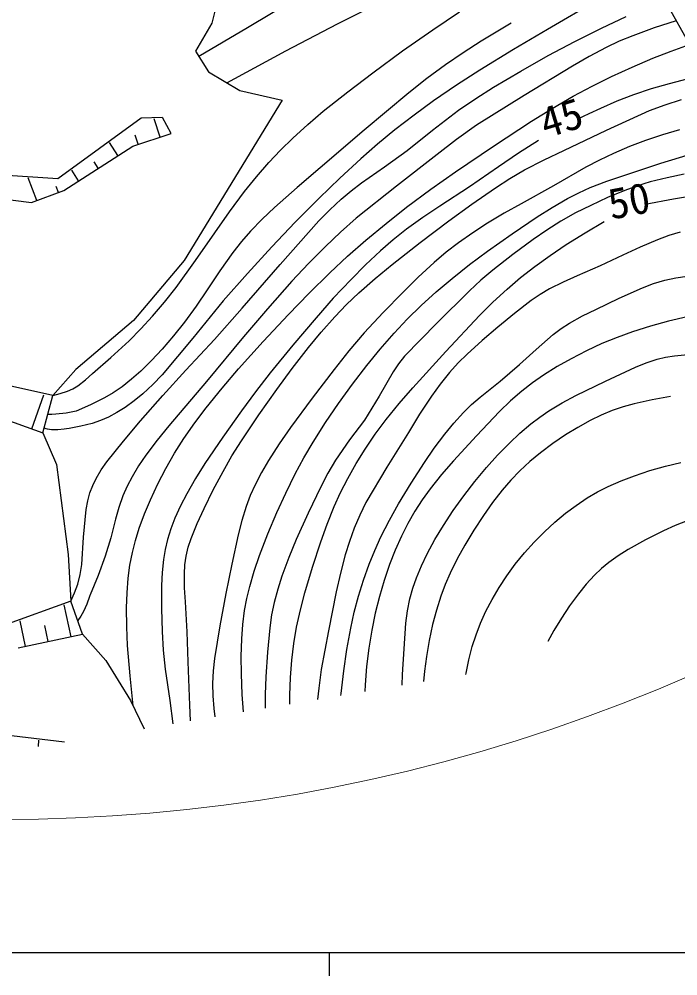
# Model space of a CAD drawing. Units: millimetres, scale not verified. Extents: x 40000 to 680000, y 20000 to 380000.
# Drawn here: x 154692 to 182956, y 204000 to 245048 of the extents above; entities that cross this region are included whole.
import ezdxf
from ezdxf.enums import TextEntityAlignment as Align

# ---------------------------------------------------------------- set-up
doc = ezdxf.new("R2010")
doc.units = ezdxf.units.MM
doc.header["$LTSCALE"] = 1000
for name, color, linetype, lineweight in [('M-BGD', 7, 'Continuous', 25), ('M-STR-HTXT', 7, 'Continuous', 13), ('M-TTL-BAND', 7, 'Continuous', 25)]:
    doc.layers.add(name, color=color, linetype=linetype, lineweight=lineweight)
doc.styles.add('ＭＳ ゴシック', font='')
doc.styles.get('ＭＳ ゴシック').set_extended_font_data('MS Gothic')

msp = doc.modelspace()

# ---------------------------------------------------------------- linework, layer by layer
at = {"layer": 'M-BGD'}
for p, q in [((164484, 244684), (166624, 245971)), ((170564, 245955), (168335, 244829)), ((182384, 245885), (183569, 243756)), ((163189, 245793), (162958, 244868)), ((179525, 245857), (177365, 244602)), ((172444, 244594), (173591, 245363)), ((179675, 244664), (180731, 245165)), ((162958, 244868), (162266, 243674)), ((162401, 243455), (164484, 244684)), ((168335, 244829), (166128, 243671)), ((175809, 244877), (175161, 244490)), ((178529, 244086), (179675, 244664)), ((181942, 244670), (181021, 244338)), ((182889, 244978), (181942, 244670)), ((171145, 243681), (172444, 244594)), ((175161, 244490), (174517, 244098)), ((177365, 244602), (175906, 243742)), ((181021, 244338), (180442, 244097)), ((174517, 244098), (173746, 243607)), ((177397, 243481), (178529, 244086)), ((179874, 243829), (179151, 243446)), ((180442, 244097), (179874, 243829)), ((182670, 243674), (183460, 243966)), ((162266, 243674), (162813, 242791)), ((166128, 243671), (163930, 242487)), ((169868, 242746), (171145, 243681)), ((173746, 243607), (172992, 243090)), ((175906, 243742), (174459, 242854)), ((176213, 242813), (177397, 243481)), ((179151, 243446), (178437, 243033)), ((181888, 243370), (182670, 243674)), ((172992, 243090), (172190, 242500)), ((178437, 243033), (176361, 241777)), ((180988, 242993), (181888, 243370)), ((162813, 242791), (164166, 241986)), ((168796, 241932), (169868, 242746)), ((174459, 242854), (173460, 242208)), ((175049, 242122), (176213, 242813)), ((180101, 242588), (180988, 242993)), ((182592, 242290), (183972, 242654)), ((163745, 242387), (163612, 242315)), ((163930, 242487), (163745, 242387)), ((172190, 242500), (171410, 241890)), ((173460, 242208), (172477, 241537)), ((179276, 242179), (180101, 242588)), ((181824, 242066), (182592, 242290)), ((164166, 241986), (165979, 241567)), ((167744, 241096), (168796, 241932)), ((171410, 241890), (169502, 240279)), ((174287, 241644), (175049, 242122)), ((176361, 241777), (174309, 240501)), ((178466, 241744), (179276, 242179)), ((180357, 241539), (181063, 241813)), ((181063, 241813), (181824, 242066)), ((165979, 241567), (161772, 234688)), ((172477, 241537), (171635, 240927)), ((173543, 241142), (174287, 241644)), ((177564, 241220), (178466, 241744)), ((179656, 241235), (180357, 241539)), ((181732, 241121), (182415, 241371)), ((182415, 241371), (183114, 241595)), ((167075, 240530), (167744, 241096)), ((172429, 240288), (173543, 241142)), ((176682, 240672), (177564, 241220)), ((178659, 240772), (179157, 241006)), ((179157, 241006), (179656, 241235)), ((179894, 240280), (181732, 241121)), ((159935, 240800), (156351, 238196)), ((160834, 240825), (159935, 240800)), ((160745, 239990), (160489, 240768)), ((161219, 240147), (160841, 240830)), ((171635, 240927), (170810, 240293)), ((175040, 239593), (176682, 240672)), ((159570, 239603), (161219, 240147)), ((166431, 239947), (167075, 240530)), ((169502, 240279), (167603, 238665)), ((170810, 240293), (170072, 239688)), ((171337, 239412), (172429, 240288)), ((174309, 240501), (173460, 239887)), ((178066, 239410), (179894, 240280)), ((183022, 240301), (182294, 240087)), ((158928, 239191), (158571, 239748)), ((159795, 239678), (159667, 240066)), ((165909, 239433), (166431, 239947)), ((173460, 239887), (172624, 239244)), ((176982, 239838), (176116, 239291)), ((181568, 239843), (180876, 239580)), ((182294, 240087), (181568, 239843)), ((156604, 237700), (159570, 239603)), ((165407, 238899), (165909, 239433)), ((170072, 239688), (169353, 239060)), ((170367, 238705), (171337, 239412)), ((173417, 238491), (175040, 239593)), ((177213, 239005), (178066, 239410)), ((180876, 239580), (180191, 239288)), ((182230, 238865), (183832, 239359)), ((158087, 238652), (157908, 238930)), ((169353, 239060), (168451, 238224)), ((172624, 239244), (170879, 237887)), ((176116, 239291), (175263, 238717)), ((176380, 238577), (177213, 239005)), ((179596, 239004), (179010, 238691)), ((180191, 239288), (179596, 239004)), ((156351, 238196), (151012, 238558)), ((157245, 238112), (156951, 238570)), ((164876, 238284), (165407, 238899)), ((167603, 238665), (166616, 237829)), ((169380, 238023), (170367, 238705)), ((172357, 237748), (173417, 238491)), ((175263, 238717), (174011, 237858)), ((175746, 238208), (176380, 238577)), ((179010, 238691), (177626, 237893)), ((180636, 238342), (182230, 238865)), ((155445, 237267), (155083, 238236)), ((164366, 237648), (164876, 238284)), ((168451, 238224), (167565, 237363)), ((175132, 237815), (175746, 238208)), ((179195, 237821), (179907, 238095)), ((179907, 238095), (180636, 238342)), ((182492, 238246), (181771, 238070)), ((183221, 238393), (182492, 238246)), ((150751, 237724), (155226, 237186)), ((155226, 237186), (156604, 237700)), ((156381, 237617), (156286, 237872)), ((166616, 237829), (165647, 236969)), ((168506, 237329), (168934, 237688)), ((168934, 237688), (169380, 238023)), ((170879, 237887), (169151, 236504)), ((171319, 236985), (172357, 237748)), ((174011, 237858), (172742, 237023)), ((174120, 237115), (175132, 237815)), ((177626, 237893), (176226, 237121)), ((178705, 237602), (179195, 237821)), ((180675, 237700), (179942, 237394)), ((181218, 237899), (180675, 237700)), ((181771, 238070), (181218, 237899)), ((163714, 236774), (164366, 237648)), ((167565, 237363), (166542, 236330)), ((168018, 236873), (168506, 237329)), ((177565, 236971), (178227, 237355)), ((178227, 237355), (178705, 237602)), ((179942, 237394), (179216, 237058)), ((181554, 237112), (182763, 237337)), ((182763, 237337), (183977, 237533)), ((165647, 236969), (165123, 236472)), ((167550, 236393), (168018, 236873)), ((170433, 236285), (171319, 236985)), ((172742, 237023), (172019, 236543)), ((173129, 236392), (174120, 237115)), ((176226, 237121), (175499, 236722)), ((176918, 236560), (177565, 236971)), ((179216, 237058), (178569, 236732)), ((163085, 235882), (163714, 236774)), ((165123, 236472), (164622, 235955)), ((169151, 236504), (168481, 235911)), ((172019, 236543), (171308, 236035)), ((175499, 236722), (174781, 236294)), ((175845, 235840), (176918, 236560)), ((178569, 236732), (177933, 236376)), ((166542, 236330), (165541, 235276)), ((165895, 234524), (167550, 236393)), ((169567, 235562), (170433, 236285)), ((171308, 236035), (170743, 235584)), ((171900, 235467), (173129, 236392)), ((174781, 236294), (174152, 235886)), ((177933, 236376), (177333, 235999)), ((178977, 235876), (179798, 236360)), ((162265, 234698), (163085, 235882)), ((164622, 235955), (164228, 235504)), ((168481, 235911), (167831, 235296)), ((174152, 235886), (173540, 235452)), ((174792, 235098), (175845, 235840)), ((177333, 235999), (176750, 235596)), ((178166, 235374), (178977, 235876)), ((182564, 235759), (182082, 235584)), ((183052, 235904), (182564, 235759)), ((164228, 235504), (163858, 235034)), ((165541, 235276), (164488, 234129)), ((167831, 235296), (167106, 234566)), ((168782, 234873), (169567, 235562)), ((170743, 235584), (170192, 235106)), ((170692, 234520), (171900, 235467)), ((173540, 235452), (173010, 235043)), ((176750, 235596), (175874, 234947)), ((177479, 234914), (178166, 235374)), ((181334, 235268), (180591, 234922)), ((182082, 235584), (181334, 235268)), ((163858, 235034), (163299, 234244)), ((168017, 234163), (168782, 234873)), ((170192, 235106), (169553, 234508)), ((173010, 235043), (172500, 234610)), ((174020, 234521), (174792, 235098)), ((175874, 234947), (175013, 234271)), ((176815, 234433), (177479, 234914)), ((180591, 234922), (179621, 234464)), ((161772, 234688), (159600, 232118)), ((161425, 233538), (162265, 234698)), ((164268, 232643), (165895, 234524)), ((167106, 234566), (166398, 233811)), ((169553, 234508), (168932, 233884)), ((169972, 233924), (170692, 234520)), ((172500, 234610), (171820, 233977)), ((173265, 233920), (174020, 234521)), ((176208, 233958), (176815, 234433)), ((179621, 234464), (178638, 234034)), ((163299, 234244), (162763, 233433)), ((164488, 234129), (163453, 232959)), ((167120, 233281), (168017, 234163)), ((171820, 233977), (171156, 233318)), ((175013, 234271), (174505, 233844)), ((178638, 234034), (178035, 233767)), ((182865, 233952), (183350, 234026)), ((166398, 233811), (165348, 232625)), ((168932, 233884), (168171, 233070)), ((169271, 233306), (169972, 233924)), ((172590, 233349), (173265, 233920)), ((174505, 233844), (174013, 233392)), ((175626, 233463), (176208, 233958)), ((178035, 233767), (177443, 233472)), ((181442, 233526), (181912, 233703)), ((181912, 233703), (182391, 233850)), ((182391, 233850), (182865, 233952)), ((160931, 232910), (161425, 233538)), ((162763, 233433), (162288, 232732)), ((166244, 232378), (167120, 233281)), ((168745, 232802), (169271, 233306)), ((171156, 233318), (170318, 232466)), ((171938, 232759), (172590, 233349)), ((174013, 233392), (172612, 232000)), ((175021, 232904), (175626, 233463)), ((177047, 233237), (176665, 232976)), ((177443, 233472), (177047, 233237)), ((180435, 233075), (181442, 233526)), ((160414, 232299), (160931, 232910)), ((163453, 232959), (162152, 231359)), ((168171, 233070), (167433, 232236)), ((168239, 232277), (168745, 232802)), ((171348, 232176), (171938, 232759)), ((174441, 232327), (175021, 232904)), ((176665, 232976), (175943, 232417)), ((179437, 232595), (180435, 233075)), ((162288, 232732), (161789, 232051)), ((163068, 231305), (164268, 232643)), ((165348, 232625), (164320, 231419)), ((165167, 231221), (166244, 232378)), ((170318, 232466), (169500, 231591)), ((175943, 232417), (175232, 231828)), ((178865, 232313), (179437, 232595)), ((159600, 232118), (157123, 230010)), ((159920, 231762), (160414, 232299)), ((161789, 232051), (161318, 231456)), ((167433, 232236), (166439, 231062)), ((167657, 231623), (168239, 232277)), ((170783, 231576), (171348, 232176)), ((172612, 232000), (171231, 230585)), ((173002, 230791), (174441, 232327)), ((177950, 231772), (178312, 232007)), ((178312, 232007), (178865, 232313)), ((182553, 232089), (181778, 231877)), ((183351, 232272), (182553, 232089)), ((159408, 231249), (159920, 231762)), ((167101, 230954), (167657, 231623)), ((169500, 231591), (168844, 230813)), ((170186, 230895), (170783, 231576)), ((175232, 231828), (174561, 231265)), ((176877, 230881), (177609, 231515)), ((177609, 231515), (177950, 231772)), ((181013, 231636), (180351, 231395)), ((181778, 231877), (181013, 231636)), ((158631, 230537), (159408, 231249)), ((161318, 231456), (160826, 230882)), ((162152, 231359), (160831, 229783)), ((161845, 229985), (163068, 231305)), ((164320, 231419), (162728, 229504)), ((164111, 230043), (165167, 231221)), ((174561, 231265), (173909, 230679)), ((179700, 231125), (179033, 230817)), ((180351, 231395), (179700, 231125)), ((160826, 230882), (160378, 230401)), ((166439, 231062), (165464, 229866)), ((166412, 230065), (167101, 230954)), ((168844, 230813), (168207, 230012)), ((169611, 230194), (170186, 230895)), ((171584, 229234), (173002, 230791)), ((176165, 230225), (176877, 230881)), ((179033, 230817), (178375, 230480)), ((157837, 229851), (158631, 230537)), ((160378, 230401), (159911, 229943)), ((171231, 230585), (170975, 230262)), ((173526, 230295), (173163, 229888)), ((173909, 230679), (173526, 230295)), ((178375, 230480), (177773, 230139)), ((181134, 230121), (181594, 230302)), ((181594, 230302), (182065, 230455)), ((182065, 230455), (182430, 230545)), ((182430, 230545), (182805, 230605)), ((182805, 230605), (183383, 230660)), ((157123, 230010), (156138, 228895)), ((159911, 229943), (159519, 229598)), ((160862, 228907), (161845, 229985)), ((163405, 229219), (164111, 230043)), ((165747, 229159), (166412, 230065)), ((168207, 230012), (167260, 228780)), ((168991, 229388), (169611, 230194)), ((170741, 229917), (170136, 228875)), ((170975, 230262), (170741, 229917)), ((173163, 229888), (172761, 229390)), ((175327, 229515), (176165, 230225)), ((177773, 230139), (177187, 229773)), ((179851, 229521), (181134, 230121)), ((156138, 228895), (152763, 229661)), ((157214, 229319), (157534, 229573)), ((157534, 229573), (157837, 229851)), ((159519, 229598), (159109, 229277)), ((160831, 229783), (160432, 229373)), ((162728, 229504), (161115, 227598)), ((165464, 229866), (164839, 229062)), ((174473, 228831), (175327, 229515)), ((177187, 229773), (176715, 229446)), ((178584, 228896), (179851, 229521)), ((156460, 228979), (156773, 229083)), ((156773, 229083), (157001, 229188)), ((157001, 229188), (157214, 229319)), ((159109, 229277), (158734, 229021)), ((160432, 229373), (160006, 228978)), ((162723, 228376), (163405, 229219)), ((164839, 229062), (164238, 228241)), ((164976, 228065), (165747, 229159)), ((168395, 228564), (168991, 229388)), ((170998, 228559), (171584, 229234)), ((172761, 229390), (172379, 228870)), ((176257, 229092), (175775, 228668)), ((176715, 229446), (176257, 229092)), ((151891, 228651), (155705, 227305)), ((155234, 227472), (155749, 228932)), ((155705, 227305), (156138, 228895)), ((156138, 228895), (156460, 228979)), ((158349, 228793), (157751, 228496)), ((158734, 229021), (158349, 228793)), ((159634, 228671), (159245, 228390)), ((160006, 228978), (159634, 228671)), ((159903, 227809), (160862, 228907)), ((167260, 228780), (166335, 227526)), ((170136, 228875), (169505, 227849)), ((172379, 228870), (171876, 228100)), ((174101, 228507), (174473, 228831)), ((175775, 228668), (175309, 228218)), ((177994, 228580), (178584, 228896)), ((181858, 228715), (181082, 228548)), ((182643, 228853), (181858, 228715)), ((157751, 228496), (157142, 228226)), ((159245, 228390), (158891, 228168)), ((162229, 227722), (162723, 228376)), ((164238, 228241), (163437, 227117)), ((167837, 227739), (168395, 228564)), ((170434, 227864), (170998, 228559)), ((173755, 228164), (174101, 228507)), ((177030, 227976), (177426, 228241)), ((177426, 228241), (177994, 228580)), ((180141, 228257), (179662, 228057)), ((180607, 228417), (180141, 228257)), ((181082, 228548), (180607, 228417)), ((156091, 228089), (155917, 228083)), ((156260, 228098), (156091, 228089)), ((156705, 228147), (156260, 228098)), ((157142, 228226), (156705, 228147)), ((158182, 227826), (157830, 227706)), ((158525, 227974), (158182, 227826)), ((158891, 228168), (158525, 227974)), ((164234, 226959), (164976, 228065)), ((169505, 227849), (168872, 227000)), ((169973, 227239), (170434, 227864)), ((171876, 228100), (171396, 227311)), ((173345, 227716), (173755, 228164)), ((175309, 228218), (174310, 227171)), ((176651, 227686), (177030, 227976)), ((179190, 227827), (178658, 227533)), ((179662, 228057), (179190, 227827)), ((155916, 227459), (155756, 227492)), ((156077, 227434), (155916, 227459)), ((156349, 227429), (156077, 227434)), ((156622, 227455), (156349, 227429)), ((156731, 227473), (156622, 227455)), ((156835, 227491), (156731, 227473)), ((157337, 227584), (156835, 227491)), ((157830, 227706), (157337, 227584)), ((159174, 226948), (159903, 227809)), ((161115, 227598), (160614, 226981)), ((161763, 227054), (162229, 227722)), ((166335, 227526), (165851, 226830)), ((167308, 226903), (167837, 227739)), ((172957, 227246), (173345, 227716)), ((176177, 227281), (176651, 227686)), ((178658, 227533), (178137, 227209)), ((155705, 227305), (156298, 225946)), ((161365, 226420), (161763, 227054)), ((163437, 227117), (162662, 225979)), ((168872, 227000), (168262, 226132)), ((169539, 226601), (169973, 227239)), ((171396, 227311), (170472, 225819)), ((172505, 226645), (172957, 227246)), ((174310, 227171), (173329, 226099)), ((175725, 226856), (176177, 227281)), ((178137, 227209), (177590, 226836)), ((158461, 226060), (159174, 226948)), ((160614, 226981), (160132, 226338)), ((163824, 226309), (164234, 226959)), ((165851, 226830), (165392, 226117)), ((166907, 226224), (167308, 226903)), ((169152, 225980), (169539, 226601)), ((172079, 226028), (172505, 226645)), ((175223, 226345), (175725, 226856)), ((177590, 226836), (177062, 226439)), ((160132, 226338), (159821, 225880)), ((160992, 225770), (161365, 226420)), ((163441, 225645), (163824, 226309)), ((166534, 225534), (166907, 226224)), ((174748, 225817), (175223, 226345)), ((177062, 226439), (176609, 226063)), ((156298, 225946), (156792, 222076)), ((158216, 225708), (158461, 226060)), ((159821, 225880), (159536, 225408)), ((160646, 225105), (160992, 225770)), ((162662, 225979), (162261, 225341)), ((165392, 226117), (165090, 225597)), ((168262, 226132), (167936, 225567)), ((168792, 225344), (169152, 225980)), ((170472, 225819), (169573, 224312)), ((171512, 225146), (172079, 226028)), ((173329, 226099), (172817, 225508)), ((174245, 225215), (174748, 225817)), ((176609, 226063), (176172, 225661)), ((181747, 225678), (182421, 225871)), ((182421, 225871), (183080, 226028)), ((157999, 225344), (158216, 225708)), ((159536, 225408), (159329, 225009)), ((163021, 224857), (163441, 225645)), ((165090, 225597), (164815, 225065)), ((166129, 224715), (166534, 225534)), ((167936, 225567), (167635, 224986)), ((172817, 225508), (172330, 224901)), ((176172, 225661), (175788, 225262)), ((180522, 225238), (181090, 225458)), ((181090, 225458), (181747, 225678)), ((157733, 224729), (157852, 225042)), ((157852, 225042), (157999, 225344)), ((159329, 225009), (159147, 224594)), ((160326, 224425), (160646, 225105)), ((162261, 225341), (161884, 224686)), ((164815, 225065), (164612, 224611)), ((167635, 224986), (167095, 223858)), ((168484, 224744), (168792, 225344)), ((170973, 224253), (171512, 225146)), ((173769, 224599), (174245, 225215)), ((175788, 225262), (175424, 224838)), ((179511, 224761), (179970, 224993)), ((179970, 224993), (180522, 225238)), ((157637, 224376), (157733, 224729)), ((159147, 224594), (158974, 224102)), ((161884, 224686), (161618, 224168)), ((162629, 224057), (163021, 224857)), ((164612, 224611), (164435, 224141)), ((165753, 223887), (166129, 224715)), ((168203, 224131), (168484, 224744)), ((172330, 224901), (171984, 224425)), ((173318, 223967), (173769, 224599)), ((175424, 224838), (175006, 224303)), ((179071, 224504), (179511, 224761)), ((157570, 224012), (157637, 224376)), ((160071, 223820), (160326, 224425)), ((161618, 224168), (161377, 223634)), ((164435, 224141), (164246, 223536)), ((167904, 223380), (168203, 224131)), ((169573, 224312), (169309, 223769)), ((170580, 223551), (170973, 224253)), ((171984, 224425), (171663, 223933)), ((175006, 224303), (174611, 223748)), ((178135, 223845), (178592, 224185)), ((178592, 224185), (179071, 224504)), ((157461, 222826), (157570, 224012)), ((158974, 224102), (158828, 223593)), ((159844, 223205), (160071, 223820)), ((162335, 223412), (162629, 224057)), ((165367, 222963), (165753, 223887)), ((167095, 223858), (166584, 222722)), ((169309, 223769), (169073, 223213)), ((171663, 223933), (171369, 223412)), ((172894, 223320), (173318, 223967)), ((174611, 223748), (174200, 223124)), ((177672, 223462), (178135, 223845)), ((158828, 223593), (158621, 222799)), ((161377, 223634), (161205, 223185)), ((162070, 222758), (162335, 223412)), ((164246, 223536), (164086, 222921)), ((167632, 222619), (167904, 223380)), ((170216, 222841), (170580, 223551)), ((171369, 223412), (171097, 222871)), ((172533, 222717), (172894, 223320)), ((177228, 223056), (177672, 223462)), ((182841, 223327), (182334, 223093)), ((183351, 223530), (182841, 223327)), ((159682, 222685), (159844, 223205)), ((161205, 223185), (161062, 222728)), ((164086, 222921), (163812, 221668)), ((165011, 222031), (165367, 222963)), ((169073, 223213), (168862, 222641)), ((174200, 223124), (173813, 222479)), ((176789, 222613), (177228, 223056)), ((182334, 223093), (181567, 222703)), ((157383, 221654), (157461, 222826)), ((158621, 222799), (158383, 222009)), ((159551, 222163), (159682, 222685)), ((161062, 222728), (160960, 222297)), ((161950, 222388), (162070, 222758)), ((166584, 222722), (166262, 221946)), ((167277, 221530), (167632, 222619)), ((168862, 222641), (168679, 222060)), ((169947, 222257), (170216, 222841)), ((171097, 222871), (170827, 222263)), ((172201, 222105), (172533, 222717)), ((176374, 222151), (176789, 222613)), ((181567, 222703), (180818, 222289)), ((156792, 222076), (156913, 220077)), ((159449, 221618), (159551, 222163)), ((160960, 222297), (160888, 221859)), ((161859, 222012), (161950, 222388)), ((169705, 221660), (169947, 222257)), ((170827, 222263), (170585, 221643)), ((171957, 221598), (172201, 222105)), ((173813, 222479), (173486, 221888)), ((175978, 221661), (176374, 222151)), ((180818, 222289), (180395, 222025)), ((158383, 222009), (158077, 221175)), ((160888, 221859), (160832, 221307)), ((161806, 221635), (161859, 222012)), ((163812, 221668), (163567, 220409)), ((164783, 221368), (165011, 222031)), ((166262, 221946), (165966, 221154)), ((168679, 222060), (168474, 221272)), ((169463, 220977), (169705, 221660)), ((173486, 221888), (173187, 221284)), ((175611, 221157), (175978, 221661)), ((179990, 221738), (179677, 221477)), ((180395, 222025), (179990, 221738)), ((157309, 221226), (157383, 221654)), ((159376, 221068), (159449, 221618)), ((160832, 221307), (160805, 220745)), ((161782, 221253), (161806, 221635)), ((161788, 220652), (161782, 221253)), ((164585, 220702), (164783, 221368)), ((166951, 220436), (167277, 221530)), ((168474, 221272), (168297, 220471)), ((170585, 221643), (170355, 220966)), ((171743, 221082), (171957, 221598)), ((173187, 221284), (172974, 220795)), ((179677, 221477), (179380, 221190)), ((157207, 220807), (157309, 221226)), ((158077, 221175), (157742, 220352)), ((159324, 220428), (159376, 221068)), ((165966, 221154), (165785, 220593)), ((169252, 220289), (169463, 220977)), ((170355, 220966), (170154, 220281)), ((171585, 220631), (171743, 221082)), ((175283, 220658), (175611, 221157)), ((179380, 221190), (179026, 220803)), ((156913, 220077), (157072, 220438)), ((157072, 220438), (157207, 220807)), ((159303, 219786), (159324, 220428)), ((160805, 220745), (160802, 219760)), ((161824, 220047), (161788, 220652)), ((164463, 220193), (164585, 220702)), ((165785, 220593), (165634, 220025)), ((166759, 219702), (166951, 220436)), ((168297, 220471), (167960, 218809)), ((171457, 220173), (171585, 220631)), ((172974, 220795), (172787, 220294)), ((174984, 220149), (175283, 220658)), ((179026, 220803), (178690, 220391)), ((156913, 220077), (154062, 219048)), ((157411, 218655), (156913, 220077)), ((157709, 220273), (157595, 219946)), ((157727, 220315), (157709, 220273)), ((157742, 220352), (157727, 220315)), ((161898, 218754), (161824, 220047)), ((163567, 220409), (163308, 219015)), ((164369, 219677), (164463, 220193)), ((165634, 220025), (165526, 219483)), ((169072, 219608), (169252, 220289)), ((170154, 220281), (169975, 219563)), ((171353, 219658), (171457, 220173)), ((172787, 220294), (172596, 219689)), ((174722, 219643), (174984, 220149)), ((178690, 220391), (178311, 219876)), ((156922, 218551), (156631, 219923)), ((157453, 219634), (157335, 219439)), ((157595, 219946), (157453, 219634)), ((159311, 218977), (159303, 219786)), ((160802, 219760), (160829, 218774)), ((164293, 219068), (164369, 219677)), ((166596, 218961), (166759, 219702)), ((168923, 218924), (169072, 219608)), ((171278, 219136), (171353, 219658)), ((172596, 219689), (172432, 219070)), ((174488, 219128), (174722, 219643)), ((178311, 219876), (177957, 219345)), ((154966, 218136), (154733, 219238)), ((157335, 219439), (157204, 219245)), ((165526, 219483), (165447, 218930)), ((169975, 219563), (169824, 218839)), ((177957, 219345), (177636, 218813)), ((155944, 218344), (155799, 219029)), ((159349, 218177), (159311, 218977)), ((163308, 219015), (163078, 217612)), ((164247, 218454), (164293, 219068)), ((165447, 218930), (165349, 217883)), ((166479, 218255), (166596, 218961)), ((167960, 218809), (167654, 217145)), ((168756, 218006), (168923, 218924)), ((169824, 218839), (169697, 218058)), ((171146, 216931), (171278, 219136)), ((172432, 219070), (172284, 218395)), ((174298, 218632), (174488, 219128)), ((177636, 218813), (177382, 218344)), ((154652, 218069), (157411, 218655)), ((157411, 218655), (158416, 217526)), ((160829, 218774), (160878, 217968)), ((161941, 217472), (161898, 218754)), ((164223, 217703), (164247, 218454)), ((172284, 218395), (172165, 217708)), ((174136, 218125), (174298, 218632)), ((159455, 216879), (159349, 218177)), ((160878, 217968), (160958, 217164)), ((166392, 217550), (166479, 218255)), ((168620, 217085), (168756, 218006)), ((169697, 218058), (169600, 217269)), ((173986, 217558), (174136, 218125)), ((163078, 217612), (163020, 217082)), ((164229, 216952), (164223, 217703)), ((165349, 217883), (165281, 216828)), ((172165, 217708), (172082, 217078)), ((173866, 216983), (173986, 217558)), ((158416, 217526), (159471, 215818)), ((160958, 217164), (161157, 215809)), ((162012, 215621), (161941, 217472)), ((166331, 216797), (166392, 217550)), ((167654, 217145), (167547, 216338)), ((169600, 217269), (169533, 216487)), ((159592, 215584), (159455, 216879)), ((163020, 217082), (162992, 216546)), ((164267, 216068), (164229, 216952)), ((165281, 216828), (165253, 216068)), ((166300, 216041), (166331, 216797)), ((168504, 216120), (168620, 217085)), ((171125, 216469), (171146, 216931)), ((172082, 217078), (172045, 216624)), ((173857, 216929), (173866, 216983)), ((162992, 216546), (163002, 216014)), ((167547, 216338), (167501, 215859)), ((169533, 216487), (169520, 216199)), ((163002, 216014), (163043, 215477)), ((164324, 215323), (164267, 216068)), ((165253, 216068), (165254, 215480)), ((166300, 215656), (166300, 216041)), ((168496, 216026), (168504, 216120)), ((159471, 215818), (160054, 214604)), ((161157, 215809), (161281, 214811)), ((162049, 214940), (162012, 215621)), ((163043, 215477), (163091, 215116)), ((156646, 214030), (154370, 214301)), ((155528, 213842), (155531, 214113))]:
    msp.add_line(p, q, dxfattribs=at)
at = {"layer": 'M-STR-HTXT'}
msp.add_arc((154005, 284048), 73335, 224.41966, 305.50676, dxfattribs=at)
at = {"layer": 'M-TTL-BAND'}
for p, q in [((40000, 205000), (579000, 205000)), ((168000, 205000), (168000, 204000))]:
    msp.add_line(p, q, dxfattribs=at)

# ---------------------------------------------------------------- texts
at = {"layer": 'M-BGD', "style": 'ＭＳ ゴシック'}
for s, rotation, p in [('45', 17, (177405, 239547)), ('50', 11, (180176, 236052))]:
    msp.add_text(s, height=1320, rotation=rotation, dxfattribs=at).set_placement(p, align=Align.BOTTOM_LEFT)

doc.saveas('drawing.dxf')
